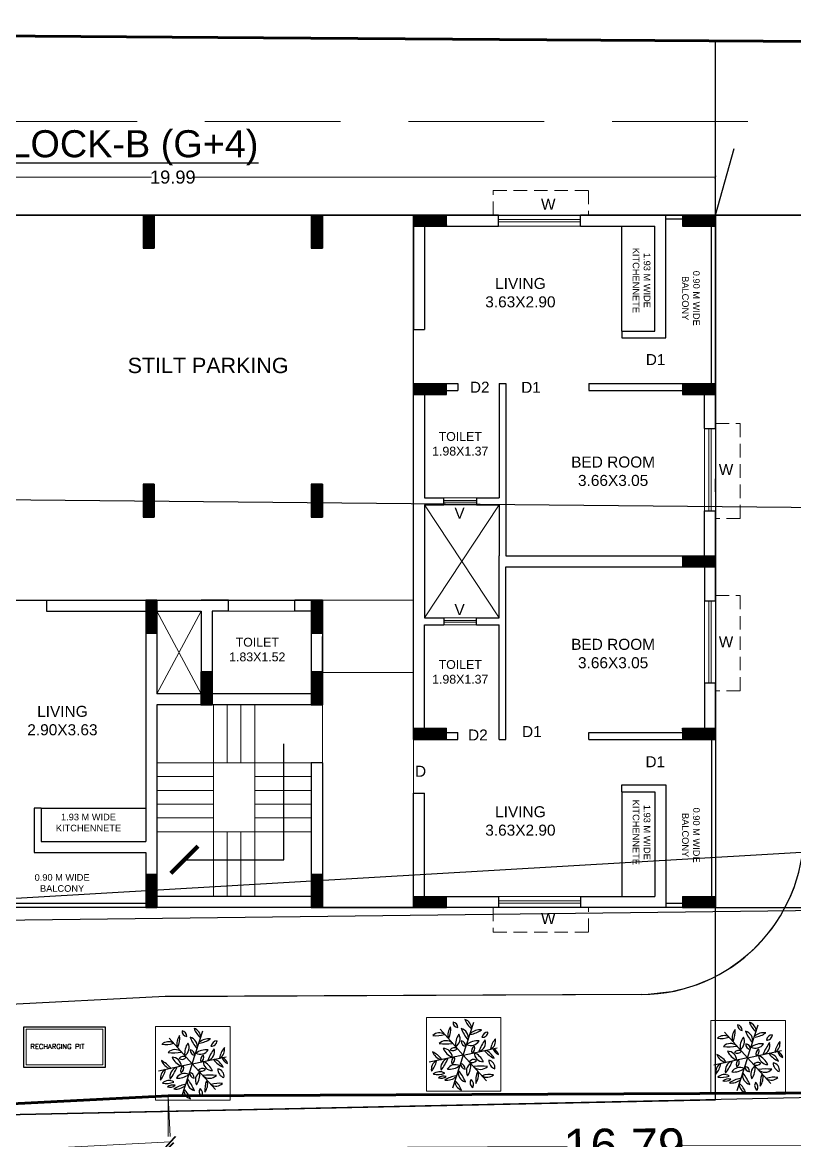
# Model space of a CAD drawing. Header units: metres. Extents: x 0 to 63445, y 32361 to 32804.
# Drawn here: x 63107.09 to 63121.32, y 32768.22 to 32788.81 of the extents above; entities that cross this region are included whole.
import ezdxf

# ---------------------------------------------------------------- set-up
doc = ezdxf.new("R2010")
doc.units = ezdxf.units.M
doc.header["$MEASUREMENT"] = 0
doc.header["$PDMODE"] = 34
doc.header["$PDSIZE"] = -10
for name, pattern in [('CONTINULUS', [0]), ('DASHED', [0.75, 0.5, -0.25]), ('DASHED2', [0.375, 0.25, -0.125]), ('HIDDEN', [9.525, 6.35, -3.175])]:
    doc.linetypes.add(name, pattern=pattern)
doc.layers.get('0').update_dxf_attribs({"lineweight": 25})
for name, color, linetype, true_color, plot in [('BLK_1_LVL_0_SIDE_SETBACK2', 7, 'Continuous', 0x00cc33, False), ('BLK_2_LVL_0_SIDE_SETBACK2', 7, 'Continuous', 0x00cc33, False), ('BLK_3_LVL_0_SIDE_SETBACK2', 7, 'Continuous', 0x00cc33, False)]:
    doc.layers.add(name, color=color, linetype=linetype, true_color=true_color, plot=plot)
for name, color, linetype, lineweight in [('BLK_1_PLANTATION_GREENSTRIP', 7, 'Continuous', 0), ('BLK_2_FLR_0_REGULAR_ROOM_1', 1, 'DASHED', 9), ('COLUMN', 1, 'Continuous', 30), ('DIM', 56, 'Continuous', 20), ('DIMENSION', 3, 'Continuous', 18), ('FUR', 32, 'Continuous', 15), ('hatch', 251, 'Continuous', 20), ('PLANTATION_TREECOVER', 7, 'Continuous', 0), ('PLOT_BOUNDARY', 3, 'Continuous', 30), ('site', 15, 'Continuous', 50), ('STEPS', 114, 'Continuous', 20), ('TEXT-2', 65, 'Continuous', 18), ('wall', 7, 'Continuous', 30), ('window', 154, 'Continuous', 9)]:
    doc.layers.add(name, color=color, linetype=linetype, lineweight=lineweight)
for name, color, linetype, plot in [('BLK_2_COVERED_AREA', 140, 'Continuous', False), ('BLK_2_FLR_0_BLT_UP_AREA', 14, 'Continuous', False), ('BLK_2_LVL_0_BLDG_FOOT_PRINT', 1, 'Continuous', False), ('BLK_2_LVL_0_FRONT_SETBACK', 2, 'Continuous', False), ('BLK_2_LVL_0_REAR_SETBACK', 11, 'Continuous', False), ('SITE_COMPONENTS', 7, 'Continuous', False), ('SPECIAL_PARKING', 7, 'Continuous', False)]:
    doc.layers.add(name, color=color, linetype=linetype, plot=plot)
doc.layers.add('text', color=65, linetype='Continuous')
doc.layers.add('TREE', color=94, linetype='Continuous')
doc.styles.add('6COMP', font='romant.shx')
doc.styles.add('AutoDCRFont', font='arial.ttf')
doc.styles.get("Standard").update_dxf_attribs({"font": 'arial.ttf', "height": 0.4})
doc.styles.add('TNR', font='times.ttf', dxfattribs={"height": 0.5})
doc.dimstyles.new('ARCHANA', dxfattribs={"dimscale": 0, "dimtxt": 0.5, "dimasz": 0.5, "dimexe": 0, "dimexo": 0, "dimgap": 0, "dimtad": 0, "dimzin": 0, "dimdsep": 46, "dimtxsty": 'TNR', "dimblk": 'ARCHTICK', "dimcen": 0.09, "dimclrd": 36, "dimclre": 36, "dimclrt": 7, "dimadec": 0, "dimazin": 0, "dimtfac": 1, "dimtofl": 0, "dimtmove": 0, "dimatfit": 3, "dimldrblk": 'ARCHTICK', "dimfxl": 1, "dimfrac": 2, "dimtolj": 1, "dimtzin": 0, "dimlwd": -1, "dimlwe": -1, "dimarcsym": 0})

# ---------------------------------------------------------------- blocks, each defined once
blk = doc.blocks.new('_ArchTick')
at = {"color": 0, "linetype": 'ByBlock', "const_width": 0.15}
blk.add_lwpolyline([(-0.5, -0.5), (0.5, 0.5)], dxfattribs=at)
blk = doc.blocks.new('*D62')
at = {"layer": 'Defpoints', "color": 0, "linetype": 'HIDDEN', "ltscale": 3, "transparency": 16777216}
for p in [(62985.051, 32789.972), (62985.049, 32788.589), (63122.73, 32788.451)]:
    blk.add_point(p, dxfattribs=at)
at = {"layer": 'DIM', "color": 36, "linetype": 'DASHED2', "ltscale": 3, "transparency": 16777216}
for p, q in [((62985.05, 32788.972), (62985.051, 32789.972)), ((63122.731, 32788.835), (63122.732, 32789.835))]:
    blk.add_line(p, q, dxfattribs=at)
at = {"layer": 'DIM', "ltscale": 3, "transparency": 16777216}
for p, q in [((62985.051, 32789.972), (63051.024, 32789.907)), ((63122.732, 32789.835), (63053.622, 32789.904))]:
    blk.add_line(p, q, dxfattribs=at)
at = {"layer": 'DIM', "linetype": 'HIDDEN', "ltscale": 3, "transparency": 16777216, "xscale": 0.2, "yscale": 0.2, "zscale": 0.2}
for p, rotation in [((62985.051, 32789.972), 179.942810671462), ((63122.732, 32789.835), 359.942810671462)]:
    blk.add_blockref('_ArchTick', p, dxfattribs=dict(at, rotation=rotation))
at = {"layer": 'DIM', "linetype": 'HIDDEN', "ltscale": 3, "transparency": 16777216, "insert": (63052.323, 32789.905), "char_height": 0.4, "attachment_point": 5, "rotation": 359.9428}
blk.add_mtext('\\A1;{\\H1.6x;137.68}', dxfattribs=at)
blk = doc.blocks.new('*D75')
at = {"layer": 'Defpoints', "color": 0, "linetype": 'HIDDEN', "ltscale": 3, "transparency": 16777216}
for p in [(63109.776, 32769.044), (63100.161, 32768.552), (63100.204, 32767.702)]:
    blk.add_point(p, dxfattribs=at)
at = {"layer": 'DIM', "color": 36, "linetype": 'DASHED2', "ltscale": 3, "transparency": 16777216}
for p, q in [((63109.776, 32769.044), (63109.82, 32768.194)), ((63100.161, 32768.552), (63100.204, 32767.702))]:
    blk.add_line(p, q, dxfattribs=at)
at = {"layer": 'DIM', "ltscale": 3, "transparency": 16777216}
for p, q in [((63109.82, 32768.194), (63105.842, 32767.991)), ((63100.204, 32767.702), (63104.182, 32767.906))]:
    blk.add_line(p, q, dxfattribs=at)
at = {"layer": 'DIM', "linetype": 'HIDDEN', "ltscale": 3, "transparency": 16777216, "xscale": 0.2, "yscale": 0.2, "zscale": 0.2}
for p, rotation in [((63109.82, 32768.194), 2.926408898062193), ((63100.204, 32767.702), 182.9264088980622)]:
    blk.add_blockref('_ArchTick', p, dxfattribs=dict(at, rotation=rotation))
at = {"layer": 'DIM', "linetype": 'HIDDEN', "ltscale": 3, "transparency": 16777216, "insert": (63105.012, 32767.948), "char_height": 0.4, "attachment_point": 5, "rotation": 2.9264}
blk.add_mtext('\\A1;{\\H1.6x;9.63}', dxfattribs=at)
blk = doc.blocks.new('*D76')
at = {"layer": 'Defpoints', "color": 0, "linetype": 'HIDDEN', "ltscale": 3, "transparency": 16777216}
for p in [(63109.776, 32769.044), (63126.569, 32769.116), (63126.573, 32768.152)]:
    blk.add_point(p, dxfattribs=at)
at = {"layer": 'DIM', "color": 36, "linetype": 'DASHED2', "ltscale": 3, "transparency": 16777216}
for p, q in [((63109.776, 32769.044), (63109.781, 32768.08)), ((63126.569, 32769.116), (63126.573, 32768.152))]:
    blk.add_line(p, q, dxfattribs=at)
at = {"layer": 'DIM', "ltscale": 3, "transparency": 16777216}
for p, q in [((63109.781, 32768.08), (63117.126, 32768.112)), ((63126.573, 32768.152), (63119.227, 32768.121))]:
    blk.add_line(p, q, dxfattribs=at)
at = {"layer": 'DIM', "linetype": 'HIDDEN', "ltscale": 3, "transparency": 16777216, "xscale": 0.2, "yscale": 0.2, "zscale": 0.2}
for p, rotation in [((63126.573, 32768.152), 0.2464032410207907), ((63109.781, 32768.08), 180.2464032410208)]:
    blk.add_blockref('_ArchTick', p, dxfattribs=dict(at, rotation=rotation))
at = {"layer": 'DIM', "linetype": 'HIDDEN', "ltscale": 3, "transparency": 16777216, "insert": (63118.177, 32768.116), "char_height": 0.4, "attachment_point": 5, "rotation": 0.2464}
blk.add_mtext('\\A1;{\\H1.6x;16.79}', dxfattribs=at)
blk = doc.blocks.new('A$C6F0F3F3F')
at = {"layer": 'TREE'}
for points in [[(11.43, 11.79, 0), (15.03, 22.9, 0)], [(11.43, 11.79, 0), (3.61, 20.47, 0)], [(11.43, 11.79, 0), (0, 9.36, 0)], [(11.43, 11.79, 0), (7.82, 0.68, 0)], [(11.43, 11.79, 0), (22.85, 14.22, 0)], [(11.43, 11.79, 0), (19.25, 3.11, 0)]]:
    blk.add_polyline3d(points, dxfattribs=at)
for centre, radius, start, end in [((9.76, 22.83), 1.77, 176.5427, 264.4723), ((7.67, 21.03), 1.93, 0.9077, 80.1073), ((19.33, 26.48), 7.79, 200.3878, 229.0632), ((11.02, 20.65), 3.28, 359.75, 72.0497), ((3.43, 16), 3.28, 59.75, 132.0497), ((11.12, 18.41), 4.91, 143.3521, 190.9965), ((-1.26, 20.59), 8.47, 338.197, 5.0866), ((27.78, 28.31), 18.68, 203.8113, 217.5003), ((9.89, 17.6), 3.27, 347.2702, 75.7188), ((17.01, 15.37), 4.91, 83.3521, 130.9965), ((12.71, 27.17), 8.47, 278.197, 305.0866), ((17.97, 19.6), 1.81, 262.8639, 358.5782), ((19.84, 17.43), 2.13, 91.7015, 169.7406), ((2.53, 26.11), 7.79, 260.3878, 289.0632), ((5.62, 13.36), 3.27, 47.2702, 135.7188), ((5.3, 34.22), 18.68, 263.8113, 277.5003), ((15.09, 15.24), 6.23, 145.1527, 185.9348), ((7.19, 17.28), 3.18, 302.4729, 28.6145), ((12.53, 16.44), 1.77, 176.5427, 264.4723), ((10.44, 14.65), 1.93, 0.9077, 80.1073), ((16.25, 10.34), 6.23, 85.1527, 125.9348), ((14.06, 18.2), 3.18, 242.4729, 328.6145), ((15.69, 16.03), 3.27, 287.2702, 15.7188), ((33.91, 5.89), 18.68, 143.8113, 157.5003), ((28.28, 12.33), 7.79, 140.3878, 169.0632), ((19.07, 16.61), 3.28, 299.75, 12.0497), ((-2.54, 5.21), 8.47, 38.197, 65.0866), ((5.54, 14.84), 4.91, 203.3521, 250.9965), ((4.56, 10.87), 3.18, 2.4729, 88.6145), ((10.27, 16.69), 6.23, 205.1527, 245.9348), ((8.46, 12.36), 1.93, 60.9077, 140.1073), ((7.95, 15.07), 1.77, 236.5427, 324.4723), ((16.01, 13.16), 1.77, 116.5427, 204.4723), ((13.41, 14.08), 1.93, 300.9077, 20.1073), ((12.58, 6.89), 6.23, 25.1527, 65.9348), ((18.29, 12.71), 3.18, 182.4729, 268.6145), ((25.39, 18.37), 8.47, 218.197, 245.0866), ((17.32, 8.74), 4.91, 23.3521, 70.9965), ((24.57, 14.82), 3.16, 196.0238, 246.0109), ((20.58, 11.34), 2.77, 12.2233, 69.8114), ((3.95, 7.01), 3.28, 119.75, 192.0497), ((-5.26, 11.29), 7.79, 320.3878, 349.0632), ((7.16, 7.55), 3.27, 107.2702, 195.7188), ((-11.06, 17.69), 18.68, 323.8113, 337.5003), ((8.79, 5.38), 3.18, 62.4729, 148.6145), ((6.61, 13.24), 6.23, 265.1527, 305.9348), ((9.45, 9.5), 1.93, 120.9077, 200.1073), ((6.85, 10.42), 1.77, 296.5427, 24.4723), ((10.32, 7.14), 1.77, 356.5427, 84.4723), ((12.42, 8.93), 1.93, 180.9077, 260.1073), ((15.66, 6.3), 3.18, 122.4729, 208.6145), ((7.76, 8.34), 6.23, 325.1527, 5.9348), ((14.9, 8.51), 1.77, 56.5427, 144.4723), ((14.4, 11.22), 1.93, 240.9077, 320.1073), ((17.23, 10.22), 3.27, 227.2702, 315.7188), ((17.56, -10.64), 18.68, 83.8113, 97.5003), ((19.55, 7.58), 2.59, 350.709, 79.1064), ((23.1, 10.05), 3.05, 178.6571, 251.1583), ((3.55, 2.89), 3.28, 59.75, 132.0497), ((2.66, 13), 7.79, 260.3878, 289.0632), ((4.95, 1.52), 3.16, 76.0238, 126.0109), ((3.94, 6.72), 2.77, 252.2233, 309.8114), ((10.14, -3.59), 8.47, 98.197, 125.0866), ((5.84, 8.21), 4.91, 263.3521, 310.9965), ((12.97, 5.98), 3.27, 167.2702, 255.7188), ((-4.93, -4.73), 18.68, 23.8113, 37.5003), ((24.11, 2.99), 8.47, 158.197, 185.0866), ((11.73, 5.17), 4.91, 323.3521, 10.9965), ((19.43, 7.58), 3.28, 239.75, 312.0497), ((20.32, -2.53), 7.79, 80.3878, 109.0632), ((11.84, 3.12), 3.28, 179.75, 252.0497), ((3.53, -2.71), 7.79, 20.3878, 49.0632), ((15.58, 2.45), 1.81, 142.8639, 238.5782), ((12.76, 1.91), 2.13, 331.7015, 49.7406)]:
    blk.add_arc(centre, radius, start, end, dxfattribs=at)
blk = doc.blocks.new('A$C07C01A8C')
at = {"color": 8}
for points in [[(0, 0), (1.5, 0), (1.5, 0.75), (0, 0.75)], [(0.046, 0.046), (1.454, 0.046), (1.454, 0.704), (0.046, 0.704)]]:
    blk.add_lwpolyline(points, close=True, dxfattribs=at)
at = {"layer": 'text', "linetype": 'Continuous', "ltscale": 0.4, "style": '6COMP'}
blk.add_text('RECHARGING PIT', height=0.0913, dxfattribs=at).set_placement((0.122, 0.341))
blk = doc.blocks.new('A$C7D115503')
at = {"layer": 'COLUMN', "ltscale": 3}
h = blk.add_hatch(dxfattribs=at)
h.set_pattern_fill('ANSI31', color=256, style=0)
h.paths.add_polyline_path([(-14.36, -11.59), (-6.36, -11.59), (-6.36, 12.41), (-14.36, 12.41)])
at = {"layer": 'COLUMN', "ltscale": 0.05}
for p, q in [((-14.36, 12.41), (-6.36, 12.41)), ((-14.36, 12.41), (-14.36, -11.59)), ((-6.36, 12.41), (-6.36, -11.59)), ((-6.36, -11.59), (-14.36, -11.59))]:
    blk.add_line(p, q, dxfattribs=at)
blk = doc.blocks.new('*D168')
at = {"layer": 'Defpoints', "color": 0, "ltscale": 3, "transparency": 16777216}
for p in [(63119.861, 32785.96), (63099.867, 32785.26), (63119.861, 32785.26)]:
    blk.add_point(p, dxfattribs=at)
at = {"layer": 'DIM', "ltscale": 3, "transparency": 16777216}
for p, q in [((63099.867, 32785.26), (63099.867, 32785.96)), ((63099.867, 32785.96), (63109.47, 32785.96)), ((63119.861, 32785.96), (63110.258, 32785.96)), ((63119.861, 32785.26), (63119.861, 32785.96))]:
    blk.add_line(p, q, dxfattribs=at)
at = {"layer": 'DIM', "ltscale": 3, "transparency": 16777216, "xscale": 0.05, "yscale": 0.05, "zscale": 0.05, "rotation": 180}
blk.add_blockref('_ArchTick', (63099.867, 32785.96), dxfattribs=at)
at = {"layer": 'DIM', "ltscale": 3, "transparency": 16777216, "xscale": 0.05, "yscale": 0.05, "zscale": 0.05}
blk.add_blockref('_ArchTick', (63119.861, 32785.96), dxfattribs=at)
at = {"layer": 'DIM', "color": 7, "ltscale": 3, "transparency": 16777216, "insert": (63109.864, 32785.96), "char_height": 0.4, "attachment_point": 5}
blk.add_mtext('\\A1;{\\H0.6x;19.99}', dxfattribs=at)
blk = doc.blocks.new('*D172')
at = {"layer": 'Defpoints', "color": 0, "ltscale": 3, "transparency": 16777216}
for p in [(20.474, 32785.26), (63119.861, 32785.26), (19.643, 32772.509)]:
    blk.add_point(p, dxfattribs=at)
at = {"layer": 'DIM', "ltscale": 3, "transparency": 16777216}
for p, q in [((25.474, 32785.26), (20.474, 32785.26)), ((20.474, 32785.26), (20.474, 32779.279)), ((20.474, 32772.509), (20.474, 32778.49)), ((19.643, 32772.509), (20.474, 32772.509))]:
    blk.add_line(p, q, dxfattribs=at)
at = {"layer": 'DIM', "ltscale": 3, "transparency": 16777216, "xscale": 0.05, "yscale": 0.05, "zscale": 0.05}
for p, rotation in [((20.474, 32785.26), 90), ((20.474, 32772.509), 270)]:
    blk.add_blockref('_ArchTick', p, dxfattribs=dict(at, rotation=rotation))
at = {"layer": 'DIM', "color": 7, "ltscale": 3, "transparency": 16777216, "insert": (20.474, 32778.885), "char_height": 0.4, "attachment_point": 5, "rotation": 90}
blk.add_mtext('\\A1;{\\H0.6x;12.75}', dxfattribs=at)
blk = doc.blocks.new('*D900')
at = {"layer": 'Defpoints', "color": 0, "ltscale": 3, "transparency": 16777216}
for p in [(0.832, 32781.665), (63266.619, 32781.665), (0, 32768.914)]:
    blk.add_point(p, dxfattribs=at)
at = {"layer": 'DIM', "ltscale": 3, "transparency": 16777216}
for p, q in [((5.832, 32781.665), (0.832, 32781.665)), ((0.832, 32781.665), (0.832, 32775.684)), ((0.832, 32768.914), (0.832, 32774.895)), ((0, 32768.914), (0.832, 32768.914))]:
    blk.add_line(p, q, dxfattribs=at)
at = {"layer": 'DIM', "ltscale": 3, "transparency": 16777216, "xscale": 0.05, "yscale": 0.05, "zscale": 0.05}
for p, rotation in [((0.832, 32781.665), 90), ((0.832, 32768.914), 270)]:
    blk.add_blockref('_ArchTick', p, dxfattribs=dict(at, rotation=rotation))
at = {"layer": 'DIM', "color": 7, "ltscale": 3, "transparency": 16777216, "insert": (0.832, 32775.289), "char_height": 0.4, "attachment_point": 5, "rotation": 90}
blk.add_mtext('\\A1;{\\H0.6x;12.75}', dxfattribs=at)
blk = doc.blocks.new('*D905')
at = {"layer": 'Defpoints', "color": 0, "ltscale": 3, "transparency": 16777216}
for p in [(0.832, 32800.914), (63266.308, 32800.914), (0, 32788.163)]:
    blk.add_point(p, dxfattribs=at)
at = {"layer": 'DIM', "ltscale": 3, "transparency": 16777216}
for p, q in [((5.832, 32800.914), (0.832, 32800.914)), ((0.832, 32800.914), (0.832, 32794.933)), ((0.832, 32788.163), (0.832, 32794.144)), ((0, 32788.163), (0.832, 32788.163))]:
    blk.add_line(p, q, dxfattribs=at)
at = {"layer": 'DIM', "ltscale": 3, "transparency": 16777216, "xscale": 0.05, "yscale": 0.05, "zscale": 0.05}
for p, rotation in [((0.832, 32800.914), 90), ((0.832, 32788.163), 270)]:
    blk.add_blockref('_ArchTick', p, dxfattribs=dict(at, rotation=rotation))
at = {"layer": 'DIM', "color": 7, "ltscale": 3, "transparency": 16777216, "insert": (0.832, 32794.538), "char_height": 0.4, "attachment_point": 5, "rotation": 90}
blk.add_mtext('\\A1;{\\H0.6x;12.75}', dxfattribs=at)

msp = doc.modelspace()

# ---------------------------------------------------------------- linework, layer by layer
at = {"layer": 'BLK_1_LVL_0_SIDE_SETBACK2', "color": 102}
msp.add_lwpolyline([(63055.7856, 32767.337), (63098.6737, 32772.1979), (63125.6442, 32773.7737), (63124.4385, 32779.8469), (63046.7442, 32780.5928), (63046.7442, 32778.9839), (63047.3538, 32778.9839), (63047.3538, 32777.1339), (63047.8635, 32777.1339), (63047.8635, 32766.2162), (63047.8635, 32761.8342), (63047.3538, 32761.8342), (63047.3538, 32759.9842), (63046.7442, 32759.9842), (63046.7442, 32758.3753), (63056.3671, 32758.4216), (63055.8587, 32766.2163), (63055.7856, 32767.337)], close=True, dxfattribs=at)
at = {"layer": 'BLK_1_PLANTATION_GREENSTRIP', "linetype": 'CONTINULUS', "ltscale": 0.05}
for points in [[(63102.8939, 32770.5247), (63109.5857, 32770.8655), (63118.5627, 32770.9113), (63119.0554, 32770.9644), (63119.4038, 32771.0533), (63119.7691, 32771.1973), (63120.0492, 32771.3481), (63120.3118, 32771.5278), (63120.5462, 32771.7271), (63120.7656, 32771.9569), (63120.9819, 32772.2418), (63121.179, 32772.5827), (63121.3238, 32772.9294)], [(63126.5689, 32769.1162), (63100.1608, 32768.5524), (63099.9389, 32772.332), (63055.7856, 32767.337), (63056.6756, 32753.6917)]]:
    msp.add_lwpolyline(points, dxfattribs=at)
at = {"layer": 'BLK_2_COVERED_AREA'}
msp.add_lwpolyline([(63099.8672, 32785.2604), (63119.8612, 32785.2604), (63119.8612, 32772.5092), (63102.9661, 32772.5092), (63102.9661, 32777.9703), (63101.4559, 32777.9703), (63101.4559, 32779.6976), (63099.8672, 32779.6976), (63099.8672, 32785.2604)], close=True, dxfattribs=at)
at = {"layer": 'BLK_2_FLR_0_BLT_UP_AREA', "color": 20}
msp.add_lwpolyline([(63099.8672, 32785.2604), (63119.8612, 32785.2604), (63119.8612, 32772.5092), (63102.9661, 32772.5092), (63102.9661, 32777.9703), (63101.4559, 32777.9703), (63101.4559, 32779.6976), (63099.8672, 32779.6976), (63099.8672, 32785.2604)], close=True, dxfattribs=at)
at = {"layer": 'BLK_2_FLR_0_REGULAR_ROOM_1', "color": 38, "linetype": 'Continuous'}
msp.add_lwpolyline([(63099.8672, 32785.2604), (63099.8672, 32779.6976), (63101.4559, 32779.6976), (63101.4559, 32777.9703), (63102.9661, 32777.9703), (63102.9661, 32778.1735), (63114.2985, 32778.1735), (63114.2985, 32785.2604), (63099.8672, 32785.2604)], close=True, dxfattribs=at)
at = {"layer": 'BLK_2_LVL_0_BLDG_FOOT_PRINT', "color": 20}
msp.add_lwpolyline([(63099.8672, 32785.2604), (63119.8612, 32785.2604), (63119.8612, 32772.5092), (63102.9661, 32772.5092), (63102.9661, 32777.9703), (63101.4559, 32777.9703), (63101.4559, 32779.6976), (63099.8672, 32779.6976), (63099.8672, 32785.2604)], close=True, dxfattribs=at)
at = {"layer": 'BLK_2_LVL_0_FRONT_SETBACK', "ltscale": 0.5}
msp.add_lwpolyline([(63119.8612, 32772.5092), (63102.9661, 32772.5092), (63102.9661, 32768.6123), (63119.8612, 32768.973), (63119.8612, 32772.5092)], close=True, dxfattribs=at)
at = {"layer": 'BLK_2_LVL_0_REAR_SETBACK', "ltscale": 0.5}
msp.add_lwpolyline([(63099.8672, 32785.2604), (63119.8612, 32785.2604), (63119.8612, 32788.4664), (63099.8672, 32788.6088), (63099.8672, 32785.2604)], close=True, dxfattribs=at)
at = {"layer": 'BLK_2_LVL_0_SIDE_SETBACK2', "ltscale": 0.5}
msp.add_lwpolyline([(63119.8612, 32778.8753), (63119.8612, 32772.5092), (63125.8956, 32772.5092), (63124.0517, 32781.7952), (63123.3638, 32785.2604), (63119.8612, 32785.2604)], close=True, dxfattribs=at)
at = {"layer": 'BLK_3_LVL_0_SIDE_SETBACK2', "ltscale": 0.5}
msp.add_lwpolyline([(62975.3344, 32785.2604), (63123.3638, 32785.2604), (63125.8956, 32772.5078), (62975.3344, 32770.6808), (62975.3344, 32785.2604)], close=True, dxfattribs=at)
at = {"layer": 'hatch', "linetype": 'DASHED2', "ltscale": 10}
msp.add_line((63120.4551, 32786.9867), (63055.8122, 32786.9867), dxfattribs=at)
at = {"layer": 'hatch', "ltscale": 0.05}
for p, q in [((63115.8733, 32777.8433), (63114.5017, 32779.9262)), ((63115.8733, 32779.9262), (63114.5017, 32777.8433))]:
    msp.add_line(p, q, dxfattribs=at)
at = {"layer": 'PLANTATION_TREECOVER', "color": 2, "ltscale": 0.5}
for points in [[(63114.5359, 32770.4855), (63115.9087, 32770.4855), (63115.9087, 32769.129), (63114.5359, 32769.129)], [(63109.5446, 32770.3226), (63110.9174, 32770.3226), (63110.9174, 32768.966), (63109.5446, 32768.966)], [(63119.7755, 32770.4338), (63121.1483, 32770.4338), (63121.1483, 32769.0773), (63119.7755, 32769.0773)]]:
    msp.add_lwpolyline(points, close=True, dxfattribs=at)
at = {"layer": 'PLOT_BOUNDARY', "linetype": 'CONTINULUS', "ltscale": 0.05}
msp.add_lwpolyline([(63026.5842, 32788.4607), (63055.4295, 32788.6507), (63065.2281, 32788.7075), (63075.8553, 32788.7416), (63096.128, 32788.6354), (63122.7303, 32788.4513), (63126.5689, 32769.1162), (63100.1608, 32768.5524), (63099.967, 32772.3445), (63055.7856, 32767.337), (63056.9716, 32749.1523), (63045.0909, 32749.1655)], dxfattribs=at)
at = {"layer": 'site', "lineweight": 60}
for points in [[(63050.5935, 32788.6172), (63062.2607, 32788.698), (63070.9027, 32788.7257), (63079.5478, 32788.7535), (63095.5425, 32788.6396), (63111.5373, 32788.5256), (63116.7559, 32788.4885), (63122.7303, 32788.4513), (63124.8347, 32777.8513)], [(63124.8347, 32777.8513), (63126.5689, 32769.1162), (63109.7765, 32769.044), (63100.1608, 32768.5524), (63099.967, 32772.3445), (63085.4317, 32770.6971), (63072.5611, 32769.2383), (63055.7856, 32767.337), (63056.9716, 32749.1523), (63031.4536, 32749.1805)]]:
    msp.add_lwpolyline(points, dxfattribs=at)
at = {"layer": 'SITE_COMPONENTS', "color": 1, "linetype": 'CONTINULUS', "ltscale": 0.05}
msp.add_lwpolyline([(63107.1178, 32770.3159), (63108.6178, 32770.3159), (63108.6178, 32769.5659), (63107.1178, 32769.5659)], close=True, dxfattribs=at)
at = {"layer": 'SPECIAL_PARKING', "color": 1, "ltscale": 0.5}
msp.add_lwpolyline([(63099.8672, 32785.2604), (63099.8672, 32779.6976), (63101.4559, 32779.6976), (63101.4559, 32777.9703), (63102.9661, 32777.9703), (63102.9661, 32778.1735), (63112.6183, 32778.1735), (63112.6149, 32776.8425), (63114.295, 32776.8413), (63114.2985, 32785.2604), (63099.8672, 32785.2604)], close=True, dxfattribs=at)
at = {"layer": 'SPECIAL_PARKING', "color": 3, "ltscale": 0.5}
msp.add_lwpolyline([(63099.8672, 32785.2604), (63099.8672, 32779.6976), (63101.4559, 32779.6976), (63101.4559, 32777.9703), (63102.9661, 32777.9703), (63102.9661, 32778.1735), (63112.6183, 32778.1735), (63112.6149, 32776.8425), (63114.295, 32776.8413), (63114.2985, 32785.2604), (63099.8672, 32785.2604)], close=True, dxfattribs=at)
at = {"layer": 'STEPS'}
for p, q in [((63114.2985, 32782.1615), (63114.2985, 32783.1521)), ((63107.5382, 32778.1735), (63106.4714, 32778.1735)), ((63110.8911, 32778.1735), (63112.1103, 32778.1735)), ((63110.3831, 32777.9703), (63109.5703, 32776.4463)), ((63109.5703, 32777.9703), (63110.3831, 32776.4463)), ((63112.1103, 32777.9703), (63110.8911, 32777.9703)), ((63110.6117, 32776.2431), (63110.6117, 32772.7124)), ((63110.8657, 32776.2431), (63110.8657, 32775.1763)), ((63111.1197, 32776.2431), (63111.1197, 32775.1763)), ((63111.3737, 32776.2431), (63111.3737, 32772.7124)), ((63112.6183, 32775.1763), (63112.6183, 32776.2431)), ((63114.2985, 32774.6174), (63114.2985, 32775.6081)), ((63112.4151, 32775.1763), (63109.5703, 32775.1763)), ((63110.6117, 32774.9223), (63109.5703, 32774.9223)), ((63112.4151, 32774.9223), (63111.3737, 32774.9223)), ((63110.6117, 32774.6682), (63109.5703, 32774.6682)), ((63112.4151, 32774.6682), (63111.3737, 32774.6682)), ((63110.6117, 32774.4142), (63109.5703, 32774.4142)), ((63112.4151, 32774.4142), (63111.3737, 32774.4142)), ((63110.6117, 32774.1602), (63109.5703, 32774.1602)), ((63112.4151, 32774.1602), (63111.3737, 32774.1602)), ((63112.4151, 32773.9062), (63109.5703, 32773.9062)), ((63110.8657, 32773.9062), (63110.8657, 32772.7124)), ((63111.1197, 32773.9062), (63111.1197, 32772.7124))]:
    msp.add_line(p, q, dxfattribs=at)
at = {"layer": 'wall', "ltscale": 0.5}
for p, q in [((63119.8612, 32785.2604), (63120.2029, 32786.4855)), ((63114.8564, 32779.9262), (63114.8564, 32780.0532)), ((63114.8564, 32777.8433), (63114.8564, 32777.7163)), ((63112.6183, 32772.5092), (63114.2985, 32772.5092)), ((63118.5016, 32770.9104), (63109.7258, 32770.8726)), ((63109.7258, 32770.8726), (63102.945, 32770.526))]:
    msp.add_line(p, q, dxfattribs=at)
at = {"layer": 'wall'}
for p, q in [((63114.2985, 32785.2604), (63099.8672, 32785.2604)), ((63114.2985, 32785.2604), (63114.2985, 32783.1521)), ((63115.8608, 32785.2604), (63114.2985, 32785.2604)), ((63118.9468, 32785.2604), (63117.3754, 32785.2604)), ((63118.9468, 32782.9997), (63118.9468, 32785.2604)), ((63119.8612, 32785.2604), (63118.9468, 32785.2604)), ((63119.785, 32785.1841), (63118.9468, 32785.1841)), ((63119.785, 32782.1615), (63119.785, 32785.1841)), ((63119.8612, 32782.1615), (63119.8612, 32785.2604)), ((63114.5017, 32785.0571), (63115.8608, 32785.0571)), ((63114.5017, 32785.0571), (63114.5017, 32783.1521)), ((63117.3754, 32785.0571), (63118.7436, 32785.0571)), ((63118.134, 32783.1267), (63118.134, 32785.0571)), ((63118.7436, 32783.1267), (63118.7436, 32785.0571)), ((63114.2985, 32783.1521), (63114.5017, 32783.1521)), ((63118.134, 32783.1267), (63118.7436, 32783.1267)), ((63118.134, 32783.1267), (63118.134, 32782.9997)), ((63118.134, 32782.9997), (63118.9468, 32782.9997)), ((63114.2985, 32782.1615), (63115.1113, 32782.1615)), ((63114.2985, 32775.6081), (63114.2985, 32782.1615)), ((63114.5017, 32782.0345), (63115.1113, 32782.0345)), ((63114.5017, 32782.0345), (63114.5017, 32780.0532)), ((63115.1113, 32782.1615), (63115.1113, 32782.0345)), ((63115.8733, 32782.1615), (63116.0003, 32782.1615)), ((63115.8733, 32782.1615), (63115.8733, 32780.0532)), ((63116.0003, 32782.1615), (63116.0003, 32778.9864)), ((63117.5244, 32782.1615), (63119.8612, 32782.1615)), ((63117.5244, 32782.1615), (63117.5244, 32782.0345)), ((63117.5244, 32782.0345), (63119.658, 32782.0345)), ((63119.658, 32781.3311), (63119.658, 32782.0345)), ((63119.8612, 32781.3311), (63119.8612, 32782.1615)), ((63119.8612, 32780.1685), (63119.8612, 32780.4081)), ((63114.5017, 32780.0532), (63114.8564, 32780.0532)), ((63115.4564, 32780.0532), (63115.8733, 32780.0532)), ((63114.5017, 32779.9262), (63114.8564, 32779.9262)), ((63114.5017, 32779.9262), (63114.5017, 32777.8433)), ((63115.4564, 32779.9262), (63115.8733, 32779.9262)), ((63115.8733, 32779.9262), (63115.8733, 32778.9864)), ((63119.658, 32778.9864), (63119.658, 32779.8165)), ((63119.8612, 32778.1611), (63119.8612, 32779.8165)), ((63115.8733, 32777.8433), (63115.8733, 32778.9864)), ((63116.0003, 32778.9864), (63119.658, 32778.9864)), ((63116.0003, 32778.9864), (63119.658, 32778.9864)), ((63116.0003, 32775.6081), (63116.0003, 32778.7832)), ((63116.0003, 32778.7832), (63119.658, 32778.7832)), ((63116.0003, 32778.7832), (63119.658, 32778.7832)), ((63119.658, 32778.7832), (63119.658, 32778.1611)), ((63107.5382, 32778.1735), (63107.5382, 32777.9703)), ((63107.5382, 32778.1735), (63110.3831, 32778.1735)), ((63110.8911, 32778.1735), (63110.3831, 32778.1735)), ((63110.8911, 32777.9703), (63110.8911, 32778.1735)), ((63112.6183, 32778.1735), (63112.1103, 32778.1735)), ((63112.1103, 32777.9703), (63112.1103, 32778.1735)), ((63112.6183, 32778.1735), (63112.6183, 32776.2431)), ((63107.5382, 32777.9703), (63109.367, 32777.9703)), ((63109.367, 32777.9703), (63109.367, 32773.7284)), ((63109.367, 32777.9703), (63109.367, 32777.3607)), ((63109.5703, 32777.9703), (63109.5703, 32776.4463)), ((63109.5703, 32777.9703), (63109.5703, 32777.3607)), ((63109.5703, 32777.9703), (63110.3831, 32777.9703)), ((63110.3831, 32777.9703), (63110.3831, 32776.4463)), ((63110.8911, 32777.9703), (63110.5863, 32777.9703)), ((63110.5863, 32777.9703), (63110.5863, 32776.4463)), ((63112.4151, 32777.9703), (63112.1103, 32777.9703)), ((63112.4151, 32777.9703), (63112.4151, 32776.4463)), ((63114.5017, 32777.8433), (63114.8564, 32777.8433)), ((63114.5017, 32777.7163), (63114.8564, 32777.7163)), ((63114.5017, 32775.7351), (63114.5017, 32777.7163)), ((63115.4564, 32777.8433), (63115.8733, 32777.8433)), ((63115.4564, 32777.7163), (63115.8733, 32777.7163)), ((63115.8733, 32775.6081), (63115.8733, 32777.7163)), ((63109.5703, 32776.8934), (63109.5703, 32776.4463)), ((63109.367, 32776.5987), (63109.367, 32776.4717)), ((63119.658, 32776.6465), (63119.658, 32775.7351)), ((63119.8612, 32775.6081), (63119.8612, 32776.6465)), ((63110.3831, 32776.4463), (63109.5703, 32776.4463)), ((63112.4151, 32776.4463), (63110.5863, 32776.4463)), ((63112.6183, 32776.2431), (63109.5703, 32776.2431)), ((63109.5703, 32776.2431), (63109.5703, 32773.3627)), ((63114.5017, 32775.7351), (63115.1113, 32775.7351)), ((63115.1113, 32775.6081), (63115.1113, 32775.7351)), ((63117.5244, 32775.7351), (63119.658, 32775.7351)), ((63117.5244, 32775.6081), (63117.5244, 32775.7351)), ((63114.2985, 32775.6081), (63115.1113, 32775.6081)), ((63115.8733, 32775.6081), (63116.0003, 32775.6081)), ((63117.5244, 32775.6081), (63119.8612, 32775.6081)), ((63119.785, 32775.6081), (63119.785, 32772.5854)), ((63119.8612, 32775.6081), (63119.8612, 32772.5092)), ((63112.4151, 32775.1763), (63112.4151, 32772.7124)), ((63112.6183, 32775.1763), (63112.4151, 32775.1763)), ((63112.6183, 32775.1763), (63112.6183, 32772.5092)), ((63109.5703, 32774.9477), (63109.5703, 32772.7124)), ((63114.2985, 32774.6174), (63114.5017, 32774.6174)), ((63114.2985, 32772.5092), (63114.2985, 32774.6174)), ((63114.5017, 32772.7124), (63114.5017, 32774.6174)), ((63118.134, 32774.7698), (63118.9468, 32774.7698)), ((63118.134, 32774.6428), (63118.134, 32774.7698)), ((63118.134, 32774.6428), (63118.7436, 32774.6428)), ((63118.134, 32774.6428), (63118.134, 32772.7124)), ((63118.7436, 32774.6428), (63118.7436, 32772.7124)), ((63118.9468, 32774.7698), (63118.9468, 32772.5092)), ((63107.3096, 32774.338), (63107.3096, 32773.5252)), ((63107.4366, 32774.338), (63107.3096, 32774.338)), ((63107.4366, 32774.338), (63107.4366, 32773.7284)), ((63107.4366, 32774.338), (63109.367, 32774.338)), ((63107.4366, 32773.7284), (63109.367, 32773.7284)), ((63107.3096, 32773.5252), (63109.367, 32773.5252)), ((63109.367, 32773.5252), (63109.367, 32772.7124)), ((63109.367, 32773.5252), (63109.367, 32772.5092)), ((63109.367, 32772.5854), (63106.4714, 32772.5854)), ((63112.4151, 32772.7124), (63109.5703, 32772.7124)), ((63114.5017, 32772.7124), (63115.8608, 32772.7124)), ((63117.3754, 32772.7124), (63118.7436, 32772.7124)), ((63119.785, 32772.5854), (63118.9468, 32772.5854)), ((63109.367, 32772.5092), (63106.4714, 32772.5092)), ((63112.6183, 32772.5092), (63109.367, 32772.5092)), ((63115.8608, 32772.5092), (63114.2985, 32772.5092)), ((63118.9468, 32772.5092), (63117.3754, 32772.5092)), ((63119.8612, 32772.5092), (63118.9468, 32772.5092))]:
    msp.add_line(p, q, dxfattribs=at)
at = {"layer": 'wall', "ltscale": 3}
for p, q in [((63115.8608, 32785.0571), (63115.8608, 32785.2604)), ((63117.3754, 32785.0571), (63117.3754, 32785.2604)), ((63119.658, 32781.3311), (63119.8612, 32781.3311)), ((63115.4564, 32780.0532), (63115.4564, 32779.9262)), ((63119.658, 32779.8165), (63119.8612, 32779.8165)), ((63119.658, 32778.1611), (63119.8612, 32778.1611)), ((63115.4564, 32777.7163), (63115.4564, 32777.8433)), ((63119.658, 32776.6465), (63119.8612, 32776.6465)), ((63115.8608, 32772.7124), (63115.8608, 32772.5092)), ((63117.3754, 32772.7124), (63117.3754, 32772.5092))]:
    msp.add_line(p, q, dxfattribs=at)
at = {"layer": 'wall', "ltscale": 0.5}
msp.add_arc((63118.4887, 32773.9104), 3, 270.2464, 0, dxfattribs=at)
at = {"layer": 'window'}
for p, q in [((63117.3754, 32785.2591), (63115.8608, 32785.2591)), ((63117.3754, 32785.1797), (63115.8608, 32785.1797)), ((63117.3754, 32785.1366), (63115.8608, 32785.1366)), ((63117.3754, 32785.0571), (63115.8608, 32785.0571)), ((63119.658, 32779.8165), (63119.658, 32781.3311)), ((63119.7375, 32779.8165), (63119.7375, 32781.3311)), ((63119.7805, 32779.8165), (63119.7805, 32781.3311)), ((63119.86, 32779.8165), (63119.86, 32781.3311)), ((63114.857, 32780.0532), (63114.8564, 32780.0532)), ((63119.658, 32776.6465), (63119.658, 32778.1611)), ((63119.7375, 32776.6465), (63119.7375, 32778.1611)), ((63119.7805, 32776.6465), (63119.7805, 32778.1611)), ((63119.8612, 32776.6465), (63119.8612, 32778.1611)), ((63114.857, 32777.7163), (63114.8564, 32777.7163)), ((63117.3754, 32772.7124), (63115.8608, 32772.7124)), ((63117.3754, 32772.6329), (63115.8608, 32772.6329)), ((63117.3754, 32772.5899), (63115.8608, 32772.5899)), ((63117.3754, 32772.5104), (63115.8608, 32772.5104))]:
    msp.add_line(p, q, dxfattribs=at)
at = {"layer": 'window', "ltscale": 0.5}
for p, q in [((63115.4564, 32780.0532), (63114.857, 32780.0532)), ((63115.4564, 32780.0065), (63114.857, 32780.0065)), ((63114.857, 32779.9729), (63115.4564, 32779.9729)), ((63115.4569, 32780.0532), (63115.4564, 32780.0532)), ((63115.4564, 32780.0532), (63115.4569, 32780.0532)), ((63114.857, 32779.9262), (63115.4564, 32779.9262)), ((63115.4564, 32779.9262), (63115.4569, 32779.9262)), ((63115.4569, 32779.9262), (63115.4564, 32779.9262)), ((63115.4564, 32777.8433), (63114.857, 32777.8433)), ((63115.4564, 32777.7966), (63114.857, 32777.7966)), ((63114.857, 32777.7631), (63115.4564, 32777.7631)), ((63114.857, 32777.7163), (63115.4564, 32777.7163)), ((63115.4564, 32777.8433), (63115.4569, 32777.8433)), ((63115.4569, 32777.8433), (63115.4564, 32777.8433)), ((63115.4569, 32777.7163), (63115.4564, 32777.7163)), ((63115.4564, 32777.7163), (63115.4569, 32777.7163))]:
    msp.add_line(p, q, dxfattribs=at)
at = {"layer": 'window', "color": 8, "linetype": 'DASHED2'}
for points in [[(63115.7676, 32785.2591), (63115.7676, 32785.7135), (63117.5188, 32785.7135), (63117.5188, 32785.2591)], [(63119.86, 32781.4242), (63120.3143, 32781.4242), (63120.3143, 32779.673), (63119.86, 32779.673)], [(63119.86, 32778.2542), (63120.3143, 32778.2542), (63120.3143, 32776.503), (63119.86, 32776.503)], [(63115.7676, 32772.5104), (63115.7676, 32772.0561), (63117.5188, 32772.0561), (63117.5188, 32772.5104)]]:
    msp.add_lwpolyline(points, dxfattribs=at)

# ---------------------------------------------------------------- block references
at = {"layer": 'COLUMN', "ltscale": 0.05, "xscale": -0.025400733691282, "yscale": 0.025400733691282, "zscale": 0.025400733691282}
for p in [(63109.1546, 32784.945), (63112.2535, 32784.945), (63109.1546, 32779.9919), (63112.2535, 32779.9919), (63109.2054, 32777.8582), (63112.2535, 32777.8582), (63110.2215, 32776.5374), (63112.2535, 32776.5374), (63109.2054, 32772.8035), (63112.2535, 32772.8035)]:
    msp.add_blockref('A$C7D115503', p, dxfattribs=at)
at = {"layer": 'COLUMN', "ltscale": 0.05, "xscale": -0.025400733691282, "yscale": 0.025400733691282, "zscale": 0.025400733691282, "rotation": 90}
for p in [(63114.6138, 32784.8955), (63119.5669, 32784.8955), (63114.6138, 32781.7966), (63119.5669, 32781.7966), (63119.5669, 32778.6215), (63114.6138, 32775.4465), (63119.5669, 32775.4465), (63114.6138, 32772.3476), (63119.5669, 32772.3476)]:
    msp.add_blockref('A$C7D115503', p, dxfattribs=at)
at = {"layer": 'DIMENSION', "ltscale": 3}
msp.add_blockref('A$C07C01A8C', (63107.1178, 32769.5659), dxfattribs=at)
at = {"layer": 'FUR', "xscale": 0.0546311990480498, "yscale": 0.0546311990480498, "zscale": 0.0546311990480498}
for p in [(63109.5974, 32768.9875), (63114.5888, 32769.1504), (63119.8284, 32769.0988)]:
    msp.add_blockref('A$C6F0F3F3F', p, dxfattribs=at)

# ---------------------------------------------------------------- texts
at = {"layer": 'text'}
for s, height, p in [('%%UBLOCK-B (G+4)', 0.498717, (63106.3892, 32786.326)), ('STILT PARKING', 0.282723, (63109.0325, 32782.3518))]:
    msp.add_text(s, height=height, dxfattribs=at).set_placement(p)
at = {"layer": 'text', "char_height": 0.121924, "width": 3.795079, "attachment_point": 1, "rotation": 270}
for s, insert in [('\\pxqc;1.93 M WIDE\\PKITCHENNETE', (63118.6615, 32785.9565)), ('\\pxqc;0.90 M WIDE\\PBALCONY', (63119.5702, 32785.6279)), ('\\pxqc;1.93 M WIDE\\PKITCHENNETE', (63118.6615, 32775.7935)), ('\\pxqc;0.90 M WIDE\\PBALCONY', (63119.5702, 32775.7423))]:
    msp.add_mtext(s, dxfattribs=dict(at, insert=insert))
at = {"layer": 'text'}
for s, insert, char_height, width, attachment_point in [('\\pxqc;LIVING\\P3.63X2.90', (63113.7517, 32783.5595), 0.203206, 5.029694, 7), ('\\pxqc;D1', (63119.0252, 32782.5002), 0.20194, 0.534981, 9), ('\\pxqc;D2', (63115.7853, 32781.9916), 0.20194, 0.534981, 9), ('\\pxqc;D1', (63116.7299, 32781.9889), 0.20194, 0.534981, 9), ('\\pxqc;TOILET\\P1.98X1.37', (63113.1467, 32780.8312), 0.162565, 4.023756, 7), ('\\pxqc;BED ROOM\\P3.66X3.05', (63115.4599, 32780.2711), 0.203206, 5.029694, 7), ('\\pxqc;TOILET\\P1.83X1.52', (63109.4077, 32777.0424), 0.162565, 4.023756, 7), ('\\pxqc;BED ROOM\\P3.66X3.05', (63115.4599, 32776.9146), 0.203206, 5.029694, 7), ('\\pxqc;TOILET\\P1.98X1.37', (63113.1467, 32776.6314), 0.162565, 4.023756, 7), ('\\pxqc;LIVING\\P2.90X3.63', (63105.3156, 32775.68), 0.203206, 5.029694, 7), ('\\pxqc;D1', (63116.7453, 32775.6497), 0.20194, 0.534981, 9), ('\\pxqc;D2', (63115.7517, 32775.5876), 0.20194, 0.534981, 9), ('\\pxqc;D1', (63119.0187, 32775.0947), 0.20194, 0.534981, 9), ('\\pxqc;D', (63114.6953, 32774.9193), 0.20194, 0.534981, 9), ('\\pxqc;1.93 M WIDE\\PKITCHENNETE', (63106.4127, 32774.2387), 0.121924, 3.795079, 1), ('\\pxqc;LIVING\\P3.63X2.90', (63113.7517, 32773.8315), 0.203206, 5.029694, 7), ('\\pxqc;0.90 M WIDE\\PBALCONY', (63105.9268, 32773.1261), 0.121924, 3.795079, 1)]:
    msp.add_mtext(s, dxfattribs=dict(at, insert=insert, char_height=char_height, width=width, attachment_point=attachment_point))
at = {"layer": 'TEXT-2', "char_height": 0.2019, "width": 0.182701, "style": 'AutoDCRFont'}
for s, insert, attachment_point in [('W', (63116.913, 32785.5621), 3), ('W', (63119.9216, 32780.4754), 7), ('V', (63115.0523, 32779.874), 1), ('V', (63115.0523, 32777.8955), 7), ('W', (63119.9216, 32777.3054), 7), ('W', (63116.913, 32772.2074), 9)]:
    msp.add_mtext(s, dxfattribs=dict(at, insert=insert, attachment_point=attachment_point))

# ---------------------------------------------------------------- dimensions: what is measured, and where the dimension line sits
at = {"layer": 'DIM', "ltscale": 3}
for base, p1, p2, picture, middle in [((0.8318, 32800.9139), (0, 32788.1627), (63266.3084, 32800.9139), '*D905', (0.8318, 32794.5383)), ((20.4743, 32785.2604), (19.6426, 32772.5092), (63119.8612, 32785.2604), '*D172', (20.4743, 32778.8848)), ((0.8318, 32781.6651), (0, 32768.9139), (63266.6191, 32781.6651), '*D900', (0.8318, 32775.2895))]:
    dim = msp.add_linear_dim(base=base, p1=p1, p2=p2, angle=90, text='{\\H0.6x;<>}', dimstyle='ARCHANA', override={"dimscale": 1, "dimtxt": 0.278, "dimasz": 0.05, "dimtxsty": 'Standard', "dimclrd": 256, "dimclre": 256, "dimfxl": 5, "dimfxlon": 1, "dimarcsym": 1}, dxfattribs=at)
    dim.commit()
    dim.dimension.update_dxf_attribs({"geometry": picture, "text_midpoint": middle})
at = {"layer": 'DIM', "linetype": 'HIDDEN', "ltscale": 3}
dim = msp.add_linear_dim(base=(62985.0506, 32789.9724), p1=(63122.7303, 32788.4513), p2=(62985.0492, 32788.5887), angle=179.94281, text='{\\H1.6x;<>}', dimstyle='ARCHANA', override={"dimscale": 1, "dimtxt": 0.278, "dimasz": 0.2, "dimtxsty": 'Standard', "dimclrd": 256, "dimclrt": 256, "dimfxlon": 1, "dimarcsym": 1}, dxfattribs=at)
dim.commit()
dim.dimension.update_dxf_attribs({"geometry": '*D62', "text_midpoint": (63052.323, 32789.9053), "dimtype": 161})
at = {"layer": 'DIM', "ltscale": 3}
dim = msp.add_linear_dim(base=(63119.8612, 32785.9603), p1=(63099.8672, 32785.2604), p2=(63119.8612, 32785.2604), text='{\\H0.6x;<>}', dimstyle='ARCHANA', override={"dimscale": 1, "dimtxt": 0.278, "dimasz": 0.05, "dimtxsty": 'Standard', "dimclrd": 256, "dimclre": 256, "dimfxl": 5, "dimfxlon": 1, "dimarcsym": 1}, dxfattribs=at)
dim.commit()
dim.dimension.update_dxf_attribs({"geometry": '*D168', "text_midpoint": (63109.8642, 32785.9603)})
at = {"layer": 'DIM', "linetype": 'HIDDEN', "ltscale": 3}
for p2, distance, picture, middle in [((63100.1608, 32768.5524), 0.8511, '*D75', (63105.0121, 32767.9482)), ((63126.5689, 32769.1162), -0.964, '*D76', (63118.1768, 32768.1161))]:
    dim = msp.add_aligned_dim(p1=(63109.7765, 32769.044), p2=p2, distance=distance, text='{\\H1.6x;<>}', dimstyle='ARCHANA', override={"dimscale": 1, "dimtxt": 0.278, "dimasz": 0.2, "dimtxsty": 'Standard', "dimclrd": 256, "dimclrt": 256, "dimfxlon": 1, "dimarcsym": 1}, dxfattribs=at)
    dim.commit()
    dim.dimension.update_dxf_attribs({"geometry": picture, "text_midpoint": middle})

# ---------------------------------------------------------------- leaders
at = {"layer": 'wall', "ltscale": 0.5}
msp.add_leader([(63110.0767, 32773.3894), (63111.9092, 32773.3894), (63111.9092, 32775.5266)], dimstyle='ARCHANA', override={"dimscale": 1, "dimfxl": 6, "dimarcsym": 1}, dxfattribs=at)

doc.saveas('drawing.dxf')
